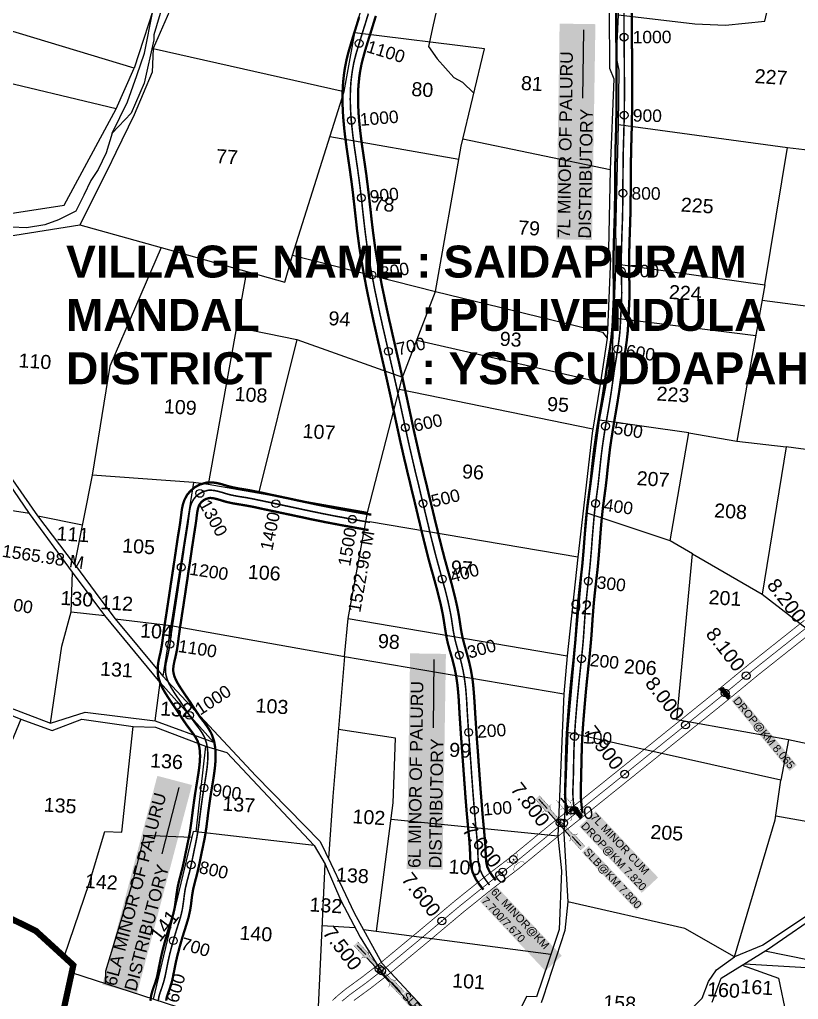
# Model space of a CAD drawing. Header units: inches. Extents: x 198958 to 218693, y 1596361 to 1611769.
# Drawn here: x 204642 to 205640, y 1604549 to 1605805 of the extents above; entities that cross this region are included whole.
import ezdxf
from ezdxf.enums import TextEntityAlignment as Align

# ---------------------------------------------------------------- set-up
doc = ezdxf.new("R2010")
doc.units = ezdxf.units.IN
doc.header["$LTSCALE"] = 15
doc.header["$MEASUREMENT"] = 0
doc.header["$PDMODE"] = 32
doc.header["$PDSIZE"] = 10
doc.linetypes.add('ACAD_ISO02W100', pattern=[15, 12, -3])
doc.linetypes.add('HIDDEN2', pattern=[0.1875, 0.125, -0.0625])
for name, color, linetype in [('CANAL1', 7, 'Continuous'), ('CHANAGE', 1, 'Continuous'), ('CSMark', 72, 'Continuous'), ('PAPER SIZE', 5, 'Continuous'), ('PLOTS', 7, 'Continuous'), ('PLOTS NO', 7, 'Continuous'), ('STREAMS', 4, 'Continuous'), ('STRUCTURE', 5, 'Continuous'), ('TEXT', 1, 'Continuous'), ('text2', 7, 'Continuous'), ('VILLAGE BOUNDAY', 5, 'Continuous')]:
    doc.layers.add(name, color=color, linetype=linetype)
doc.styles.get("Standard").update_dxf_attribs({"font": 'arial.ttf'})
doc.dimstyles.get("Standard").update_dxf_attribs({"dimtxt": 0.18, "dimasz": 0.18, "dimexe": 0.18, "dimexo": 0.0625, "dimgap": 0.09, "dimtad": 0, "dimtih": 1, "dimtoh": 1, "dimdec": 4, "dimzin": 0, "dimdsep": 46, "dimtxsty": 'Standard', "dimcen": 0.09, "dimadec": 0, "dimazin": 0, "dimtfac": 1, "dimtdec": 4, "dimtofl": 0, "dimtmove": 0, "dimatfit": 3, "dimfxl": 1, "dimtolj": 1, "dimtzin": 0, "dimarcsym": 0})

# ---------------------------------------------------------------- blocks, each defined once
blk = doc.blocks.new('DROP')
h = blk.add_hatch()
h.set_pattern_fill('ANSI31', color=1, scale=10, angle=45)
h.set_pattern_definition([(90, (-324.4107, -25.7687), (-1.25, 0), [])])
h.paths.add_polyline_path([(-9.9, -4.3), (-13.8, 4.1), (13.8, 4.1), (10.2, -4.3)])
at = {"layer": 'STRUCTURE', "color": 5, "const_width": 0.49}
blk.add_lwpolyline([(-9.9, -4.3), (-13.8, 4.1), (13.8, 4.1), (10.2, -4.3), (-9.9, -4.3)], dxfattribs=at)
at = {"layer": 'STRUCTURE', "color": 5}
blk.add_circle((0, 0), 1.33, dxfattribs=at)
blk = doc.blocks.new('FLUME')
at = {"layer": 'STRUCTURE'}
for points in [[(-12.6, 11, 0.628, 0.628, 0), (-8.6, 11.2, 0.628, 0.628, 0), (-4.4, 5.4, 0.628, 0.628, 0), (-4, -5.7, 0.628, 0.628, 0), (-7.7, -11.8, 0.628, 0.628, 0), (-11.7, -12, 0, 0, 0)], [(12.6, -11, 0.628, 0.628, 0), (8.6, -11.2, 0.628, 0.628, 0), (4.4, -5.4, 0.628, 0.628, 0), (4, 5.7, 0.628, 0.628, 0), (7.7, 11.8, 0.628, 0.628, 0), (11.7, 12, 0, 0, 0)]]:
    blk.add_lwpolyline(points, format="xyseb", dxfattribs=at)
at = {"layer": 'text2', "color": 2, "linetype": 'Continuous'}
blk.add_circle((0, 0), 1.15, dxfattribs=at)
blk = doc.blocks.new('SLB')
at = {"layer": 'STRUCTURE'}
h = blk.add_hatch(dxfattribs=at)
h.set_pattern_fill('DOTS', color=6, scale=20, angle=320.3722, style=0)
h.set_pattern_definition([(320.372247934, (-159.4327, -72.9564), (1.2786241598, 0.5641323054), [0, -1.25])])
h.paths.add_polyline_path([(769699.5, 1706871.1), (769699.5, 1706861.1), (769729.1, 1706861.1), (769732.1, 1706863.1), (769792.1, 1706863.1), (769795.1, 1706861.1), (769824.7, 1706861.1), (769824.7, 1706871.1), (769795.1, 1706871.1), (769792.1, 1706869.1), (769732.1, 1706869.1), (769729.1, 1706871.1)])
at = {"layer": 'STRUCTURE', "color": 6, "linetype": 'ACAD_ISO02W100', "ltscale": 0.5, "const_width": 0.5}
for points in [[(769699.5, 1706871.1), (769729.1, 1706871.1)], [(769795.1, 1706871.1), (769824.7, 1706871.1)], [(769699.5, 1706861.1), (769729.1, 1706861.1)], [(769795.1, 1706861.1), (769824.7, 1706861.1)]]:
    blk.add_lwpolyline(points, dxfattribs=at)
at = {"layer": 'STRUCTURE', "color": 6, "const_width": 0.628}
for points in [[(769726.1, 1706877.1), (769726.1, 1706873.1), (769732.1, 1706869.1), (769792.1, 1706869.1), (769798.1, 1706873.1), (769798.1, 1706877.1)], [(769726.1, 1706855.1), (769726.1, 1706859.1), (769732.1, 1706863.1), (769792.1, 1706863.1), (769798.1, 1706859.1), (769798.1, 1706855.1)]]:
    blk.add_lwpolyline(points, dxfattribs=at)
at = {"layer": 'STRUCTURE', "color": 6}
blk.add_lwpolyline([(769732.1, 1706863.1), (769792.1, 1706863.1)], dxfattribs=at)
blk.add_lwpolyline([(769732.1, 1706863.1), (769792.1, 1706863.1)], dxfattribs=at)
at = {"layer": 'STRUCTURE', "color": 0}
blk.add_circle((769762.1, 1706866.1), 1.24, dxfattribs=at)
for points in [[(769703.8, 1706866), (769726.7, 1706866)], [(769818.6, 1706865.8), (769795.7, 1706865.8)]]:
    blk.add_leader(points, dimstyle='Standard', override={"dimasz": 10, "dimgap": 0.09, "dimtad": 0}, dxfattribs=at)
blk = doc.blocks.new('OT')
at = {"layer": 'STRUCTURE', "color": 190}
for points, const_width in [([(769775.2, 1706601.8), (769775.2, 1706597.8), (769769.2, 1706593.8), (769761.8, 1706593.8), (769754.4, 1706593.8), (769748.4, 1706597.8), (769748.4, 1706601.8)], 0.5), ([(769751.4, 1706595.8), (769729.4, 1706595.8)], 0.5), ([(769748.4, 1706573), (769748.4, 1706577), (769754.4, 1706581), (769761.8, 1706581), (769761.8, 1706581), (769761.8, 1706581), (769769.2, 1706581), (769775.2, 1706577), (769775.2, 1706573)], 0.5), ([(769761.8, 1706593.8), (769761.8, 1706581)], 2.5), ([(769751.4, 1706579), (769729.4, 1706579)], 0.5)]:
    blk.add_lwpolyline(points, dxfattribs=dict(at, const_width=const_width))
at = {"layer": 'STRUCTURE', "color": 0}
blk.add_circle((769761.8, 1706587.4), 1.87, dxfattribs=at)
blk.add_leader([(769732.6, 1706587.4), (769753.8, 1706587.4)], dimstyle='Standard', override={"dimasz": 10, "dimgap": 0.09, "dimtad": 0}, dxfattribs=at)

msp = doc.modelspace()

# ---------------------------------------------------------------- linework, layer by layer
at = {"layer": 'CANAL1', "color": 200, "linetype": 'ByBlock', "ltscale": 40, "const_width": 3}
for points in [[(205236.6, 1604689.3), (205231.7, 1604695.7), (205226.9, 1604702.9), (205222.7, 1604711.9), (205220.7, 1604719.9), (205219.8, 1604728.5), (205219.4, 1604739.7), (205219.2, 1604743.9), (205218.7, 1604751.2), (205218, 1604758.6), (205217.5, 1604764.1), (205216.6, 1604773.6), (205215.9, 1604781.1), (205215.2, 1604788.6), (205214.6, 1604796.2), (205214, 1604803.7), (205213.4, 1604811.3), (205212.9, 1604818.8), (205212.3, 1604826.4), (205211.8, 1604833.9), (205211.2, 1604841.5), (205210.7, 1604849), (205210.1, 1604856.5), (205209.6, 1604864), (205209, 1604871.6), (205208.5, 1604879.1), (205207.9, 1604886.7), (205207.4, 1604894.2), (205206.9, 1604901.8), (205206.4, 1604909.3), (205206.1, 1604914), (205205.5, 1604924.4), (205205.1, 1604931.9), (205204.6, 1604938.8), (205203.9, 1604946.6), (205203.1, 1604953.8), (205201.8, 1604962.7), (205200.8, 1604968), (205199.3, 1604975.1), (205197.5, 1604982.2), (205196.5, 1604986), (205193.4, 1604996.5), (205191.4, 1605004), (205189.8, 1605010.6), (205188.2, 1605019.6), (205187, 1605027.2), (205185.7, 1605035.7), (205184.7, 1605041.8), (205183.2, 1605049), (205181.7, 1605056.2), (205179.9, 1605063.3), (205178.1, 1605070.5), (205176.2, 1605077.7), (205174.2, 1605085), (205172.2, 1605092.2), (205170.1, 1605099.5), (205167.9, 1605107.5), (205166.1, 1605114.2), (205164.2, 1605121.6), (205162.4, 1605128.9), (205160.5, 1605136.3), (205158.7, 1605143.7), (205156.9, 1605151), (205155.2, 1605158.4), (205153.4, 1605165.7), (205151.7, 1605173.1), (205149.9, 1605180.6), (205148.2, 1605187.7), (205146.4, 1605195), (205144.6, 1605202.4), (205142.9, 1605209.7), (205141.1, 1605217.1), (205139.3, 1605224.4), (205137.6, 1605231.8), (205135.8, 1605239.1), (205134.1, 1605246.5), (205132.5, 1605253.7), (205130.7, 1605261.3), (205129.1, 1605268.7), (205127.5, 1605276.1), (205125.9, 1605283.5), (205124.3, 1605290.9), (205122.7, 1605298.2), (205121.1, 1605305.6), (205119.5, 1605313), (205118, 1605320.3), (205116.5, 1605327), (205114.7, 1605335), (205113.1, 1605342.4), (205111.4, 1605349.7), (205109.8, 1605357.1), (205108.1, 1605364.4), (205106.4, 1605371.8), (205104.7, 1605379.1), (205103, 1605386.5), (205101.3, 1605393.8), (205099.9, 1605400.1), (205098, 1605408.6), (205096.3, 1605416), (205094.7, 1605423.4), (205093.1, 1605430.8), (205091.5, 1605438.2), (205089.9, 1605445.6), (205088.3, 1605453.1), (205086.8, 1605460.5), (205085.4, 1605468), (205083.9, 1605475.4), (205082.6, 1605482.9), (205081.3, 1605490.4), (205080, 1605498), (205078.8, 1605505.5), (205077.6, 1605513.1), (205076.2, 1605523.7), (205075.6, 1605528.2), (205074.6, 1605535.7), (205073.8, 1605543.3), (205073.2, 1605548.7), (205072.1, 1605558.3), (205071.3, 1605565.8), (205070.4, 1605573.3), (205069.6, 1605580.7), (205068.7, 1605588.2), (205067.4, 1605598.2), (205066.7, 1605603), (205065.7, 1605610.5), (205064.6, 1605618), (205063.5, 1605625.5), (205062.4, 1605633), (205061.3, 1605640.6), (205060.3, 1605648.2), (205059.3, 1605655.8), (205058.4, 1605663.5), (205057.7, 1605671.1), (205057, 1605678.8), (205056.5, 1605686.6), (205056.2, 1605694.3), (205056, 1605702.1), (205056.1, 1605709.9), (205056.4, 1605717.7), (205056.9, 1605724.9), (205057.8, 1605733.4), (205058.9, 1605741.3), (205060.7, 1605750.7), (205062.1, 1605756.9), (205064.1, 1605764.4), (205066.3, 1605771.8), (205067.4, 1605775.6), (205070.7, 1605786.4), (205073, 1605793.6), (205075.2, 1605800.8), (205077.4, 1605808)], [(205252.5, 1604701.4), (205248, 1604707.3), (205244.4, 1604712.7), (205241.6, 1604718.6), (205240.5, 1604723.4), (205239.8, 1604729.9), (205239.4, 1604740.5), (205239.2, 1604745.1), (205238.6, 1604752.9), (205237.9, 1604760.5), (205237.4, 1604766), (205236.5, 1604775.4), (205235.8, 1604782.8), (205235.2, 1604790.3), (205234.6, 1604797.8), (205234, 1604805.3), (205233.4, 1604812.8), (205232.8, 1604820.3), (205232.3, 1604827.8), (205231.7, 1604835.4), (205231.2, 1604842.9), (205230.6, 1604850.4), (205230.1, 1604858), (205229.6, 1604865.4), (205229, 1604873.1), (205228.4, 1604880.6), (205227.9, 1604888.1), (205227.4, 1604895.6), (205226.9, 1604903.1), (205226.4, 1604910.6), (205226.1, 1604915.2), (205225.5, 1604925.6), (205225, 1604933.2), (205224.5, 1604940.3), (205223.8, 1604948.6), (205223, 1604956.4), (205221.5, 1604966), (205220.4, 1604972), (205218.7, 1604979.7), (205216.8, 1604987.2), (205215.7, 1604991.3), (205212.7, 1605001.9), (205210.8, 1605009), (205209.4, 1605014.8), (205207.9, 1605022.9), (205206.8, 1605030.2), (205205.5, 1605038.9), (205204.3, 1605045.5), (205202.8, 1605053.1), (205201.1, 1605060.6), (205199.3, 1605068.1), (205197.4, 1605075.6), (205195.5, 1605083), (205193.5, 1605090.3), (205191.4, 1605097.6), (205189.4, 1605104.9), (205187.2, 1605112.8), (205185.5, 1605119.3), (205183.6, 1605126.6), (205181.8, 1605133.8), (205179.9, 1605141.1), (205178.2, 1605148.4), (205176.4, 1605155.7), (205174.6, 1605163), (205172.9, 1605170.4), (205171.1, 1605177.7), (205169.3, 1605185.3), (205167.6, 1605192.4), (205165.8, 1605199.7), (205164.1, 1605207.1), (205162.3, 1605214.4), (205160.5, 1605221.7), (205158.8, 1605229.1), (205157, 1605236.4), (205155.3, 1605243.7), (205153.6, 1605251), (205152, 1605258.1), (205150.3, 1605265.7), (205148.6, 1605273), (205147, 1605280.3), (205145.4, 1605287.7), (205143.9, 1605295.1), (205142.3, 1605302.4), (205140.7, 1605309.8), (205139.1, 1605317.2), (205137.5, 1605324.6), (205136, 1605331.3), (205134.2, 1605339.4), (205132.6, 1605346.8), (205130.9, 1605354.1), (205129.3, 1605361.5), (205127.6, 1605368.9), (205125.9, 1605376.2), (205124.2, 1605383.6), (205122.5, 1605390.9), (205120.8, 1605398.3), (205119.4, 1605404.5), (205117.5, 1605413), (205115.8, 1605420.3), (205114.2, 1605427.7), (205112.6, 1605435), (205111, 1605442.4), (205109.5, 1605449.7), (205107.9, 1605457.1), (205106.4, 1605464.4), (205105, 1605471.8), (205103.6, 1605479.1), (205102.3, 1605486.5), (205101, 1605493.8), (205099.7, 1605501.2), (205098.5, 1605508.6), (205097.4, 1605515.9), (205096, 1605526.3), (205095.4, 1605530.7), (205094.5, 1605538.1), (205093.6, 1605545.6), (205093, 1605550.9), (205092, 1605560.5), (205091.1, 1605568), (205090.3, 1605575.5), (205089.4, 1605583.1), (205088.5, 1605590.6), (205087.2, 1605600.8), (205086.6, 1605605.8), (205085.5, 1605613.3), (205084.4, 1605620.9), (205083.3, 1605628.4), (205082.2, 1605635.9), (205081.1, 1605643.3), (205080.1, 1605650.8), (205079.2, 1605658.2), (205078.3, 1605665.6), (205077.6, 1605673), (205076.9, 1605680.3), (205076.5, 1605687.7), (205076.1, 1605694.9), (205076, 1605702.2), (205076.1, 1605709.4), (205076.3, 1605716.7), (205076.8, 1605723.2), (205077.6, 1605731), (205078.6, 1605738), (205080.2, 1605746.5), (205081.5, 1605752), (205083.4, 1605759.1), (205085.4, 1605766.2), (205086.5, 1605769.8), (205089.8, 1605780.5), (205092.1, 1605787.7), (205094.3, 1605794.9), (205096.5, 1605802.1), (205098.8, 1605809.4)], [(205343.9, 1604784.5), (205342.5, 1604795.2), (205341.4, 1604807.8), (205341.3, 1604817.5), (205341.7, 1604828.3), (205341.9, 1604833.6), (205342.2, 1604849.1), (205342.4, 1604858.5), (205342.7, 1604870.4), (205343.3, 1604883.8), (205343.7, 1604891.8), (205344.5, 1604902.4), (205345, 1604909), (205346.1, 1604923.5), (205347, 1604934.1), (205348, 1604944.6), (205349.4, 1604959), (205350.1, 1604965.7), (205351.3, 1604976.2), (205352.4, 1604986.7), (205353.4, 1604997.1), (205354.5, 1605008.6), (205355.2, 1605017.9), (205355.9, 1605028.4), (205356.7, 1605038.9), (205357.5, 1605049.5), (205358.2, 1605058.5), (205359.4, 1605070.8), (205360.6, 1605081.3), (205361.8, 1605091.8), (205363, 1605102.2), (205363.6, 1605108.2), (205364.9, 1605123), (205365.7, 1605133.5), (205366.5, 1605144), (205367.3, 1605154.6), (205368.2, 1605165.2), (205369.3, 1605175.8), (205370.2, 1605183.2), (205372, 1605197), (205373.5, 1605207.9), (205374.6, 1605217.7), (205376.1, 1605232.6), (205376.8, 1605238.7), (205378, 1605249.3), (205379.1, 1605257.7), (205380.9, 1605270.4), (205382.8, 1605282.7), (205384.3, 1605291.5), (205386.1, 1605301.9), (205387.1, 1605307.4), (205389.6, 1605322.5), (205391, 1605331.9), (205392.6, 1605343.2), (205394.5, 1605356.7), (205395.7, 1605364.3), (205397.4, 1605374.7), (205399.1, 1605385), (205400.5, 1605395.2), (205401.6, 1605405.5), (205402.3, 1605415.5), (205402.9, 1605430.1), (205403.2, 1605436.5), (205403.7, 1605447), (205403.9, 1605454.7), (205403.7, 1605467.5), (205403.4, 1605479.4), (205403.3, 1605488.8), (205403.3, 1605499.5), (205403.6, 1605510.1), (205403.9, 1605520.7), (205404.2, 1605531.3), (205404.6, 1605541.8), (205405, 1605554.8), (205405.1, 1605562.8), (205405.3, 1605573.3), (205405.4, 1605583.8), (205405.4, 1605594.3), (205405.5, 1605604.8), (205405.6, 1605615.4), (205405.8, 1605629.7), (205405.9, 1605636.7), (205406.2, 1605647.2), (205406.5, 1605657.8), (205406.8, 1605668.3), (205407, 1605679.7), (205407.2, 1605689.3), (205407.3, 1605699.8), (205407.4, 1605710.2), (205407.4, 1605720.7), (205407.3, 1605731.3), (205407.2, 1605741.8), (205407.2, 1605752.3), (205407.1, 1605762.9), (205407, 1605773.4), (205406.9, 1605784), (205406.8, 1605794.5), (205406.8, 1605805.1), (205406.8, 1605815.7)], [(205363.8, 1604787.2), (205362.4, 1604797.4), (205361.4, 1604808.8), (205361.3, 1604817.2), (205361.7, 1604827.5), (205361.9, 1604833), (205362.2, 1604848.8), (205362.4, 1604858.1), (205362.7, 1604869.7), (205363.2, 1604882.8), (205363.7, 1604890.5), (205364.4, 1604900.9), (205364.9, 1604907.4), (205366.1, 1604921.9), (205367, 1604932.3), (205367.9, 1604942.8), (205369.3, 1604957), (205370, 1604963.6), (205371.1, 1604974.1), (205372.3, 1604984.6), (205373.3, 1604995.2), (205374.4, 1605006.9), (205375.2, 1605016.4), (205375.9, 1605027), (205376.6, 1605037.5), (205377.4, 1605047.9), (205378.1, 1605056.7), (205379.3, 1605068.7), (205380.5, 1605079.1), (205381.7, 1605089.6), (205382.9, 1605100.1), (205383.5, 1605106.3), (205384.8, 1605121.4), (205385.6, 1605131.9), (205386.4, 1605142.5), (205387.2, 1605152.9), (205388.1, 1605163.3), (205389.2, 1605173.7), (205390, 1605180.7), (205391.8, 1605194.3), (205393.3, 1605205.5), (205394.5, 1605215.5), (205396, 1605230.5), (205396.7, 1605236.5), (205397.9, 1605246.8), (205398.9, 1605255.1), (205400.7, 1605267.5), (205402.6, 1605279.5), (205404, 1605288.1), (205405.8, 1605298.4), (205406.8, 1605304.1), (205409.3, 1605319.4), (205410.8, 1605329), (205412.4, 1605340.4), (205414.3, 1605353.7), (205415.4, 1605361.1), (205417.2, 1605371.5), (205418.8, 1605382.1), (205420.3, 1605392.8), (205421.5, 1605403.8), (205422.2, 1605414.4), (205422.9, 1605429.2), (205423.2, 1605435.6), (205423.7, 1605446.3), (205423.9, 1605454.6), (205423.7, 1605467.9), (205423.4, 1605479.8), (205423.3, 1605488.8), (205423.3, 1605499.2), (205423.6, 1605509.6), (205423.9, 1605520.1), (205424.2, 1605530.6), (205424.6, 1605541.2), (205425, 1605554.3), (205425.1, 1605562.4), (205425.3, 1605573), (205425.4, 1605583.6), (205425.4, 1605594.2), (205425.5, 1605604.7), (205425.6, 1605615.2), (205425.8, 1605629.4), (205425.9, 1605636.2), (205426.2, 1605646.7), (205426.5, 1605657.2), (205426.8, 1605667.8), (205427, 1605679.3), (205427.2, 1605689), (205427.3, 1605699.6), (205427.4, 1605710.2), (205427.4, 1605720.8), (205427.3, 1605731.4), (205427.2, 1605741.9), (205427.2, 1605752.5), (205427.1, 1605763), (205427, 1605773.6), (205426.9, 1605784.1), (205426.8, 1605794.6), (205426.8, 1605805.2), (205426.8, 1605815.7)], [(204809.9, 1604546.9), (204810.9, 1604554.1), (204812.7, 1604560.4), (204814.7, 1604566.2), (204816.1, 1604570), (204817.9, 1604576), (204819, 1604580.6), (204819.9, 1604585.2), (204820.8, 1604589.9), (204821.5, 1604593.3), (204822.8, 1604599.8), (204823.9, 1604604.8), (204825.1, 1604609.8), (204826.4, 1604614.9), (204827.7, 1604620), (204829.1, 1604625), (204830.6, 1604630.1), (204832, 1604635.1), (204833.6, 1604640.1), (204834.4, 1604642.7), (204836.7, 1604649.8), (204838.1, 1604654.5), (204839.4, 1604659.1), (204840.9, 1604665.7), (204841.3, 1604668.1), (204842, 1604672.8), (204842.6, 1604677.8), (204843.3, 1604683), (204844.4, 1604690.1), (204845, 1604693.7), (204846.2, 1604698.9), (204847.5, 1604704), (204848.8, 1604709), (204850.4, 1604715.1), (204851.3, 1604718.5), (204852.3, 1604723.4), (204853.4, 1604728.2), (204854.4, 1604733.2), (204855.6, 1604739.2), (204856.5, 1604743.2), (204857.5, 1604748.2), (204858.5, 1604753.1), (204859.5, 1604757.9), (204860.5, 1604763.3), (204861.1, 1604767.6), (204861.8, 1604772.4), (204862.5, 1604777.4), (204863.1, 1604782.4), (204863.8, 1604787.6), (204864.4, 1604792.5), (204865.1, 1604797.6), (204865.8, 1604802.7), (204866.5, 1604807.8), (204867.2, 1604812.7), (204868.1, 1604818), (204868.9, 1604823), (204869.7, 1604828), (204870.5, 1604833), (204871.2, 1604837.3), (204872, 1604842.8), (204872.6, 1604847.6), (204873.1, 1604852.3), (204873.4, 1604857), (204873.5, 1604860.7), (204873.3, 1604866.2), (204872.8, 1604870.6), (204872.1, 1604874.5), (204870.2, 1604880.3), (204869.4, 1604881.8), (204867.3, 1604885.5), (204864.8, 1604889.2), (204861.8, 1604893.1), (204857.5, 1604898.8), (204855.5, 1604901.6), (204852.5, 1604906), (204849.6, 1604910.4), (204846.9, 1604914.6), (204843.3, 1604920), (204841.4, 1604922.8), (204838.5, 1604927), (204835.6, 1604931.2), (204832.7, 1604935.6), (204829.2, 1604941.1), (204826.9, 1604945), (204824.2, 1604950.3), (204821.9, 1604955.9), (204820.1, 1604961.9), (204819.2, 1604967.5), (204819.2, 1604974.6), (204820, 1604980.6), (204821.1, 1604986.2), (204822.3, 1604991.3), (204823.1, 1604995), (204824.2, 1605000.9), (204825, 1605005.6), (204825.6, 1605010.5), (204826.3, 1605015.5), (204826.7, 1605019.1), (204827.7, 1605025.7), (204828.4, 1605030.8), (204829.2, 1605035.8), (204830, 1605040.9), (204830.5, 1605044), (204831.5, 1605050.9), (204832.3, 1605055.9), (204833, 1605060.9), (204833.8, 1605065.9), (204834.2, 1605068.7), (204835.3, 1605076), (204836, 1605081), (204836.8, 1605086), (204837.9, 1605093.4), (204838.3, 1605096.1), (204839.1, 1605101.1), (204839.8, 1605106.1), (204840.6, 1605111.1), (204841.6, 1605118.1), (204842.1, 1605121.2), (204842.8, 1605126.2), (204843.6, 1605131.3), (204844.3, 1605136.3), (204845.3, 1605142.9), (204845.9, 1605146.4), (204846.7, 1605151.3), (204847.5, 1605156.3), (204848.2, 1605161.2), (204849, 1605167.3), (204849.5, 1605171.3), (204850.2, 1605176.9), (204851.4, 1605182.8), (204853.5, 1605189), (204856.8, 1605195.3), (204861.3, 1605200.6), (204866.8, 1605205.2), (204873.2, 1605208.7), (204882, 1605211.2), (204887.1, 1605211.5), (204893.5, 1605210.9), (204899.5, 1605209.6), (204904.8, 1605208), (204910.9, 1605206.2), (204914.2, 1605205.4), (204918.8, 1605204.4), (204923.6, 1605203.5), (204928.5, 1605202.7), (204934.5, 1605201.7), (204938.7, 1605201), (204943.8, 1605200), (204948.9, 1605198.9), (204953.9, 1605197.9), (204959.4, 1605196.7), (204963.8, 1605195.7), (204968.8, 1605194.7), (204973.8, 1605193.6), (204978.7, 1605192.6), (204983.8, 1605191.5), (204988.7, 1605190.5), (204993.7, 1605189.4), (204998.6, 1605188.3), (205003.6, 1605187.3), (205008.5, 1605186.2), (205013.5, 1605185.2), (205018.5, 1605184.1), (205023.4, 1605183.1), (205028.3, 1605182.1), (205032.6, 1605181.2), (205038.2, 1605180.1), (205043.2, 1605179.1), (205048.1, 1605178.1), (205053.1, 1605177.2), (205058.1, 1605176.3), (205063.1, 1605175.4), (205068, 1605174.5), (205073, 1605173.6), (205078, 1605172.7), (205083, 1605171.8), (205088, 1605170.9), (205093, 1605170)], [(204830.2, 1604547.1), (204830.2, 1604547.5), (204830.5, 1604550), (204831.7, 1604554.3), (204833.6, 1604559.5), (204835.1, 1604563.9), (204837.2, 1604570.8), (204838.5, 1604576.2), (204839.5, 1604581.3), (204840.5, 1604586.2), (204841.1, 1604589.4), (204842.3, 1604595.6), (204843.4, 1604600.3), (204844.5, 1604605.1), (204845.8, 1604609.9), (204847, 1604614.7), (204848.4, 1604619.6), (204849.8, 1604624.4), (204851.2, 1604629.3), (204852.7, 1604634.1), (204853.5, 1604636.6), (204855.8, 1604643.9), (204857.3, 1604648.9), (204858.8, 1604654.1), (204860.5, 1604661.7), (204861.1, 1604664.9), (204861.9, 1604670.2), (204862.5, 1604675.3), (204863.1, 1604680.3), (204864.1, 1604686.7), (204864.6, 1604689.6), (204865.7, 1604694.2), (204866.9, 1604699), (204868.2, 1604703.9), (204869.9, 1604710.3), (204870.7, 1604714), (204871.9, 1604719.1), (204873, 1604724.2), (204874, 1604729.2), (204875.2, 1604735.1), (204876, 1604739.1), (204877.1, 1604744), (204878.1, 1604749.1), (204879.2, 1604754.2), (204880.2, 1604760), (204880.9, 1604764.6), (204881.7, 1604769.7), (204882.3, 1604774.9), (204883, 1604779.9), (204883.6, 1604785.2), (204884.2, 1604790), (204884.9, 1604794.9), (204885.6, 1604799.9), (204886.3, 1604804.9), (204887, 1604809.6), (204887.8, 1604814.8), (204888.6, 1604819.8), (204889.5, 1604824.8), (204890.3, 1604829.9), (204891, 1604834.3), (204891.8, 1604840.1), (204892.5, 1604845.4), (204893, 1604850.7), (204893.4, 1604856.2), (204893.5, 1604860.8), (204893.3, 1604867.6), (204892.6, 1604873.5), (204891.5, 1604879.6), (204888.8, 1604887.7), (204887.2, 1604891.1), (204884.2, 1604896.2), (204881, 1604900.9), (204877.8, 1604905.2), (204873.6, 1604910.7), (204871.9, 1604913.1), (204869.1, 1604917.2), (204866.4, 1604921.3), (204863.6, 1604925.6), (204860, 1604931.1), (204857.9, 1604934.1), (204855, 1604938.3), (204852.2, 1604942.4), (204849.5, 1604946.5), (204846.3, 1604951.5), (204844.5, 1604954.6), (204842.4, 1604958.7), (204840.7, 1604962.6), (204839.7, 1604966.3), (204839.2, 1604969.1), (204839.2, 1604973.4), (204839.7, 1604977.4), (204840.6, 1604981.9), (204841.8, 1604986.9), (204842.7, 1604991), (204844, 1604997.5), (204844.8, 1605002.8), (204845.5, 1605007.9), (204846.1, 1605012.9), (204846.6, 1605016.4), (204847.5, 1605022.8), (204848.2, 1605027.8), (204849, 1605032.8), (204849.8, 1605037.8), (204850.2, 1605040.9), (204851.3, 1605047.9), (204852.1, 1605052.9), (204852.8, 1605058), (204853.6, 1605063), (204854, 1605065.7), (204855.1, 1605073), (204855.8, 1605078), (204856.6, 1605083.1), (204857.7, 1605090.4), (204858.1, 1605093.1), (204858.8, 1605098.1), (204859.6, 1605103.1), (204860.4, 1605108.2), (204861.4, 1605115.2), (204861.9, 1605118.3), (204862.6, 1605123.3), (204863.3, 1605128.3), (204864.1, 1605133.3), (204865.1, 1605139.8), (204865.6, 1605143.2), (204866.4, 1605148.2), (204867.2, 1605153.3), (204868, 1605158.4), (204868.9, 1605164.8), (204869.3, 1605168.8), (204870, 1605173.6), (204870.8, 1605177.7), (204871.9, 1605181.1), (204873.5, 1605184.1), (204875.4, 1605186.3), (204878, 1605188.5), (204880.9, 1605190.1), (204885.4, 1605191.4), (204886.9, 1605191.5), (204890.5, 1605191.1), (204894.5, 1605190.2), (204899.1, 1605188.9), (204905.5, 1605186.9), (204909.6, 1605185.9), (204915, 1605184.7), (204920.2, 1605183.8), (204925.3, 1605183), (204931.1, 1605182), (204935, 1605181.3), (204939.9, 1605180.4), (204944.8, 1605179.4), (204949.7, 1605178.3), (204955.2, 1605177.1), (204959.7, 1605176.2), (204964.6, 1605175.1), (204969.6, 1605174.1), (204974.6, 1605173), (204979.7, 1605171.9), (204984.5, 1605170.9), (204989.5, 1605169.9), (204994.4, 1605168.8), (204999.4, 1605167.7), (205004.4, 1605166.7), (205009.3, 1605165.6), (205014.3, 1605164.5), (205019.3, 1605163.5), (205024.3, 1605162.5), (205028.7, 1605161.6), (205034.4, 1605160.4), (205039.4, 1605159.5), (205044.4, 1605158.5), (205049.4, 1605157.6), (205054.4, 1605156.6), (205059.5, 1605155.7), (205064.5, 1605154.8), (205069.5, 1605153.9), (205074.5, 1605153), (205079.5, 1605152.1), (205084.5, 1605151.2), (205089.5, 1605150.3)]]:
    msp.add_lwpolyline(points, dxfattribs=at)
at = {"layer": 'CANAL1', "color": 1, "linetype": 'HIDDEN2', "ltscale": 40, "const_width": 2}
for points in [[(205244.5, 1604695.3), (205239.8, 1604701.5), (205235.6, 1604707.8), (205232.2, 1604715.3), (205230.6, 1604721.7), (205229.8, 1604729.2), (205229.4, 1604740.1), (205229.2, 1604744.5), (205228.6, 1604752), (205228, 1604759.5), (205227.4, 1604765), (205226.5, 1604774.5), (205225.9, 1604782), (205225.2, 1604789.5), (205224.6, 1604797), (205224, 1604804.5), (205223.4, 1604812), (205222.8, 1604819.6), (205222.3, 1604827.1), (205221.7, 1604834.6), (205221.2, 1604842.2), (205220.7, 1604849.7), (205220.1, 1604857.3), (205219.6, 1604864.7), (205219, 1604872.3), (205218.5, 1604879.9), (205217.9, 1604887.4), (205217.4, 1604894.9), (205216.9, 1604902.4), (205216.4, 1604910), (205216.1, 1604914.6), (205215.5, 1604925), (205215.1, 1604932.6), (205214.6, 1604939.5), (205213.9, 1604947.6), (205213, 1604955.1), (205211.7, 1604964.3), (205210.6, 1604970), (205209, 1604977.4), (205207.2, 1604984.7), (205206.1, 1604988.6), (205203.1, 1604999.2), (205201.1, 1605006.5), (205199.6, 1605012.7), (205198, 1605021.3), (205196.9, 1605028.7), (205195.6, 1605037.3), (205194.5, 1605043.6), (205193, 1605051), (205191.4, 1605058.4), (205189.6, 1605065.7), (205187.8, 1605073), (205185.8, 1605080.3), (205183.8, 1605087.6), (205181.8, 1605094.9), (205179.8, 1605102.2), (205177.6, 1605110.1), (205175.8, 1605116.8), (205173.9, 1605124.1), (205172.1, 1605131.4), (205170.2, 1605138.7), (205168.4, 1605146), (205166.7, 1605153.4), (205164.9, 1605160.7), (205163.2, 1605168), (205161.4, 1605175.4), (205159.6, 1605183), (205157.9, 1605190.1), (205156.1, 1605197.4), (205154.4, 1605204.7), (205152.6, 1605212.1), (205150.8, 1605219.4), (205149, 1605226.7), (205147.3, 1605234.1), (205145.6, 1605241.4), (205143.9, 1605248.8), (205142.2, 1605255.9), (205140.5, 1605263.5), (205138.9, 1605270.8), (205137.3, 1605278.2), (205135.7, 1605285.6), (205134.1, 1605293), (205132.5, 1605300.3), (205130.9, 1605307.7), (205129.3, 1605315.1), (205127.7, 1605322.5), (205126.3, 1605329.2), (205124.5, 1605337.2), (205122.8, 1605344.6), (205121.2, 1605351.9), (205119.5, 1605359.3), (205117.8, 1605366.6), (205116.1, 1605374), (205114.5, 1605381.4), (205112.8, 1605388.7), (205111.1, 1605396.1), (205109.7, 1605402.3), (205107.7, 1605410.8), (205106.1, 1605418.2), (205104.4, 1605425.5), (205102.8, 1605432.9), (205101.2, 1605440.3), (205099.7, 1605447.7), (205098.1, 1605455.1), (205096.6, 1605462.5), (205095.2, 1605469.9), (205093.8, 1605477.3), (205092.4, 1605484.7), (205091.1, 1605492.1), (205089.9, 1605499.6), (205088.7, 1605507), (205087.5, 1605514.5), (205086.1, 1605525), (205085.5, 1605529.4), (205084.6, 1605536.9), (205083.7, 1605544.4), (205083.1, 1605549.8), (205082, 1605559.4), (205081.2, 1605566.9), (205080.4, 1605574.4), (205079.5, 1605581.9), (205078.6, 1605589.4), (205077.3, 1605599.5), (205076.6, 1605604.4), (205075.6, 1605611.9), (205074.5, 1605619.4), (205073.4, 1605626.9), (205072.3, 1605634.4), (205071.2, 1605642), (205070.2, 1605649.5), (205069.2, 1605657), (205068.4, 1605664.5), (205067.6, 1605672.1), (205067, 1605679.6), (205066.5, 1605687.1), (205066.2, 1605694.6), (205066, 1605702.2), (205066.1, 1605709.7), (205066.4, 1605717.2), (205066.8, 1605724), (205067.7, 1605732.2), (205068.8, 1605739.7), (205070.4, 1605748.6), (205071.8, 1605754.5), (205073.7, 1605761.8), (205075.9, 1605769), (205077, 1605772.7), (205080.3, 1605783.5), (205082.5, 1605790.7), (205084.8, 1605797.9), (205087, 1605805.1), (205089.2, 1605812.3)], [(205353.8, 1604785.8), (205352.4, 1604796.3), (205351.4, 1604808.3), (205351.3, 1604817.3), (205351.7, 1604827.9), (205351.9, 1604833.3), (205352.2, 1604849), (205352.4, 1604858.3), (205352.7, 1604870.1), (205353.3, 1604883.3), (205353.7, 1604891.1), (205354.4, 1604901.7), (205354.9, 1604908.2), (205356.1, 1604922.7), (205357, 1604933.2), (205358, 1604943.7), (205359.4, 1604958), (205360.1, 1604964.7), (205361.2, 1604975.2), (205362.3, 1604985.7), (205363.4, 1604996.2), (205364.5, 1605007.7), (205365.2, 1605017.2), (205365.9, 1605027.7), (205366.6, 1605038.2), (205367.4, 1605048.7), (205368.2, 1605057.6), (205369.4, 1605069.7), (205370.6, 1605080.2), (205371.8, 1605090.7), (205372.9, 1605101.2), (205373.5, 1605107.3), (205374.8, 1605122.2), (205375.6, 1605132.7), (205376.4, 1605143.2), (205377.3, 1605153.7), (205378.2, 1605164.3), (205379.2, 1605174.7), (205380.1, 1605181.9), (205381.9, 1605195.7), (205383.4, 1605206.7), (205384.5, 1605216.6), (205386.1, 1605231.6), (205386.7, 1605237.6), (205387.9, 1605248), (205389, 1605256.4), (205390.8, 1605268.9), (205392.7, 1605281.1), (205394.2, 1605289.8), (205396, 1605300.2), (205397, 1605305.8), (205399.5, 1605321), (205400.9, 1605330.4), (205402.5, 1605341.8), (205404.4, 1605355.2), (205405.6, 1605362.7), (205407.3, 1605373.1), (205408.9, 1605383.6), (205410.4, 1605394), (205411.6, 1605404.7), (205412.2, 1605415), (205412.9, 1605429.6), (205413.2, 1605436.1), (205413.7, 1605446.6), (205413.9, 1605454.6), (205413.7, 1605467.7), (205413.4, 1605479.6), (205413.3, 1605488.8), (205413.3, 1605499.3), (205413.6, 1605509.9), (205413.9, 1605520.4), (205414.2, 1605531), (205414.6, 1605541.5), (205415, 1605554.6), (205415.1, 1605562.6), (205415.3, 1605573.1), (205415.4, 1605583.7), (205415.4, 1605594.2), (205415.5, 1605604.8), (205415.6, 1605615.3), (205415.8, 1605629.5), (205415.9, 1605636.4), (205416.2, 1605647), (205416.5, 1605657.5), (205416.8, 1605668.1), (205417, 1605679.5), (205417.2, 1605689.1), (205417.3, 1605699.7), (205417.4, 1605710.2), (205417.4, 1605720.8), (205417.3, 1605731.3), (205417.2, 1605741.9), (205417.2, 1605752.4), (205417.1, 1605762.9), (205417, 1605773.5), (205416.9, 1605784), (205416.8, 1605794.6), (205416.8, 1605805.1), (205416.8, 1605815.7)]]:
    msp.add_lwpolyline(points, dxfattribs=at)
at = {"layer": 'CANAL1', "color": 1, "linetype": 'HIDDEN2', "ltscale": 25, "const_width": 2}
msp.add_lwpolyline([(204820, 1604547.2), (204820.7, 1604552.1), (204822.2, 1604557.3), (204824.2, 1604562.8), (204825.6, 1604567), (204827.5, 1604573.4), (204828.7, 1604578.4), (204829.7, 1604583.2), (204830.6, 1604588), (204831.3, 1604591.3), (204832.6, 1604597.7), (204833.7, 1604602.6), (204834.8, 1604607.5), (204836.1, 1604612.4), (204837.4, 1604617.4), (204838.7, 1604622.3), (204840.2, 1604627.2), (204841.6, 1604632.2), (204843.1, 1604637.1), (204843.9, 1604639.7), (204846.2, 1604646.9), (204847.7, 1604651.7), (204849.1, 1604656.6), (204850.7, 1604663.7), (204851.2, 1604666.5), (204851.9, 1604671.5), (204852.6, 1604676.6), (204853.2, 1604681.6), (204854.2, 1604688.4), (204854.8, 1604691.6), (204856, 1604696.6), (204857.2, 1604701.5), (204858.5, 1604706.4), (204860.2, 1604712.7), (204861, 1604716.3), (204862.1, 1604721.2), (204863.2, 1604726.2), (204864.2, 1604731.2), (204865.4, 1604737.1), (204866.2, 1604741.1), (204867.3, 1604746.1), (204868.3, 1604751.1), (204869.3, 1604756.1), (204870.3, 1604761.6), (204871, 1604766.1), (204871.8, 1604771.1), (204872.4, 1604776.1), (204873, 1604781.2), (204873.7, 1604786.4), (204874.3, 1604791.3), (204875, 1604796.3), (204875.7, 1604801.3), (204876.4, 1604806.3), (204877.1, 1604811.2), (204878, 1604816.4), (204878.8, 1604821.4), (204879.6, 1604826.4), (204880.4, 1604831.4), (204881.1, 1604835.8), (204881.9, 1604841.5), (204882.6, 1604846.5), (204883.1, 1604851.5), (204883.4, 1604856.6), (204883.5, 1604860.7), (204883.3, 1604866.9), (204882.7, 1604872), (204881.8, 1604877.1), (204879.5, 1604884), (204878.3, 1604886.5), (204875.8, 1604890.9), (204872.9, 1604895.1), (204869.8, 1604899.2), (204865.6, 1604904.8), (204863.7, 1604907.4), (204860.8, 1604911.6), (204858, 1604915.8), (204855.2, 1604920.1), (204851.6, 1604925.5), (204849.6, 1604928.5), (204846.8, 1604932.6), (204843.9, 1604936.8), (204841.1, 1604941), (204837.7, 1604946.3), (204835.7, 1604949.8), (204833.3, 1604954.5), (204831.3, 1604959.2), (204829.9, 1604964.1), (204829.2, 1604968.3), (204829.2, 1604974), (204829.8, 1604979), (204830.9, 1604984), (204832, 1604989.1), (204832.9, 1604993), (204834.1, 1604999.2), (204834.9, 1605004.2), (204835.5, 1605009.2), (204836.2, 1605014.2), (204836.6, 1605017.7), (204837.6, 1605024.3), (204838.3, 1605029.3), (204839.1, 1605034.3), (204839.9, 1605039.3), (204840.4, 1605042.5), (204841.4, 1605049.4), (204842.2, 1605054.4), (204842.9, 1605059.4), (204843.7, 1605064.5), (204844.1, 1605067.2), (204845.2, 1605074.5), (204845.9, 1605079.5), (204846.7, 1605084.5), (204847.8, 1605091.9), (204848.2, 1605094.6), (204849, 1605099.6), (204849.7, 1605104.6), (204850.5, 1605109.7), (204851.5, 1605116.6), (204852, 1605119.7), (204852.7, 1605124.7), (204853.4, 1605129.8), (204854.2, 1605134.8), (204855.2, 1605141.3), (204855.8, 1605144.8), (204856.6, 1605149.8), (204857.4, 1605154.8), (204858.1, 1605159.8), (204858.9, 1605166.1), (204859.4, 1605170.1), (204860.1, 1605175.2), (204861.1, 1605180.3), (204862.7, 1605185.1), (204865.2, 1605189.7), (204868.3, 1605193.5), (204872.4, 1605196.8), (204877.1, 1605199.4), (204883.7, 1605201.3), (204887, 1605201.5), (204892, 1605201), (204897, 1605199.9), (204902, 1605198.5), (204908.2, 1605196.6), (204911.9, 1605195.6), (204916.9, 1605194.5), (204921.9, 1605193.6), (204926.9, 1605192.8), (204932.8, 1605191.9), (204936.9, 1605191.1), (204941.8, 1605190.2), (204946.8, 1605189.1), (204951.8, 1605188.1), (204957.3, 1605186.9), (204961.8, 1605186), (204966.7, 1605184.9), (204971.7, 1605183.9), (204976.7, 1605182.8), (204981.8, 1605181.7), (204986.6, 1605180.7), (204991.6, 1605179.6), (204996.5, 1605178.6), (205001.5, 1605177.5), (205006.5, 1605176.4), (205011.4, 1605175.4), (205016.4, 1605174.3), (205021.4, 1605173.3), (205026.3, 1605172.3), (205030.7, 1605171.4), (205036.3, 1605170.3), (205041.3, 1605169.3), (205046.3, 1605168.3), (205051.3, 1605167.4), (205056.3, 1605166.5), (205061.3, 1605165.5), (205066.3, 1605164.6), (205071.3, 1605163.7), (205076.3, 1605162.8), (205081.3, 1605161.9), (205086.3, 1605161.1), (205091.3, 1605160.2)], dxfattribs=at)
at = {"layer": 'CANAL1', "color": 200, "const_width": 1}
for points in [[(205043.1, 1604547.2), (205049.6, 1604553.3), (205059.5, 1604561.5), (205080.9, 1604577.1), (205105.8, 1604596.4), (205154.9, 1604637.1), (205200, 1604674.9), (205237.9, 1604705.4), (205271, 1604730.7), (205323.3, 1604773.7), (205337.4, 1604784.6), (205389.9, 1604826.6), (205462, 1604884.7), (205533.9, 1604942.7), (205577.7, 1604978.8), (205648, 1605034.6)], [(205070.6, 1604547.3), (205091.7, 1604562.7), (205117.1, 1604582.4), (205166.5, 1604623.3), (205211.4, 1604661), (205249, 1604691.2), (205282.2, 1604716.6), (205334.5, 1604759.6), (205348.5, 1604770.4), (205401.2, 1604812.6), (205473.3, 1604870.7), (205545.3, 1604928.8), (205589, 1604964.8), (205659.4, 1605020.6)]]:
    msp.add_lwpolyline(points, dxfattribs=at)
at = {"layer": 'CANAL1', "color": 1, "linetype": 'HIDDEN2', "ltscale": 4, "const_width": 1}
msp.add_lwpolyline([(205055.5, 1604546.5), (205065, 1604554.4), (205086.3, 1604569.9), (205111.5, 1604589.4), (205160.7, 1604630.2), (205205.7, 1604667.9), (205243.5, 1604698.3), (205276.6, 1604723.6), (205328.9, 1604766.6), (205342.9, 1604777.5), (205395.6, 1604819.6), (205467.6, 1604877.7), (205539.6, 1604935.7), (205583.4, 1604971.8), (205653.7, 1605027.6)], dxfattribs=at)
at = {"layer": 'CHANAGE'}
for p in [(205416.9, 1605782.1), (205077.4, 1605774.1), (205417.1, 1605682.1), (205067.3, 1605675.4), (205080.2, 1605576.2), (205415.4, 1605582.1), (205093.8, 1605477.2), (205413.4, 1605482.1), (205114.9, 1605379.4), (205408.8, 1605382.3), (205136.5, 1605281.8), (205393.1, 1605283.6), (204873.3, 1605197.3), (204970.7, 1605184.1), (205159.3, 1605184.4), (205380.4, 1605184.4), (205068.7, 1605164.2), (204849.4, 1605102.7), (205183.9, 1605087.5), (205371.1, 1605084.9), (204834.8, 1605003.8), (205205.7, 1604990), (205362.3, 1604985.3), (204860, 1604912.8), (205217.7, 1604891), (205353.4, 1604885.7), (204878.5, 1604819.7), (205225.1, 1604791.3), (204862.1, 1604721.1), (204839.2, 1604624)]:
    msp.add_point(p, dxfattribs=at)
at = {"layer": 'PLOTS'}
for points in [[(205344.8, 1604890.8), (205370, 1605174.1), (205385.6, 1605291.2), (205401.9, 1605379.2), (205406.6, 1605495.5), (205407, 1605506.6), (205406.2, 1605530.8), (205409.6, 1605670.3), (205410.5, 1605739.8), (205407.4, 1605756.1), (205409.6, 1605810.7), (205412.7, 1605886.7), (205419.4, 1605968.5), (205439, 1606104), (205453, 1606195.8), (205447, 1606220.2), (205437.6, 1606348.2)], [(204897.7, 1606004.4), (204894.6, 1605978.6), (204858.1, 1605870.5), (204813.4, 1605767.7), (204812.1, 1605737.4), (204789.1, 1605682.5), (204765.7, 1605634.4), (204754.9, 1605612), (204719.4, 1605541.7)], [(204823.7, 1605512.4), (204982.2, 1605468), (204991.9, 1605502.6), (205058.1, 1605712.3), (205071.7, 1605787.8), (205095.7, 1605877.5), (205119.1, 1605949.2), (205016.9, 1605974.2)], [(204819.5, 1605836.1), (204789.2, 1605742.3), (204384.4, 1605865.1), (204348.9, 1605876.5), (204401, 1605950.6)], [(205409.6, 1605810.7), (205507.4, 1605799.2), (205547, 1605797.6), (205597.3, 1605802.7), (205614.8, 1605878.1)], [(205397.8, 1605816), (205398.4, 1605742.2), (205403.6, 1605728.7), (205398.9, 1605612.4), (205396.9, 1605509.4), (205399.3, 1605498.6), (205395.2, 1605396.2), (205386.7, 1605339.8), (205376, 1605274.5), (205357.6, 1605115.7), (205343.9, 1604989.1), (205339.5, 1604940.6), (205332.2, 1604758.1), (205336.7, 1604713.6), (205333.7, 1604638.3), (205319.9, 1604597.3), (205304.6, 1604552), (205292, 1604552.5), (205242.7, 1604452.7), (205241.8, 1604441.7)], [(205058.6, 1604988.2), (205063.4, 1605037), (205088.3, 1605172.7), (205132.5, 1605345.1), (205175.2, 1605456.3), (205208, 1605642.4), (205238.2, 1605767.1), (205071.7, 1605787.8)], [(204813.4, 1605767.7), (205058.1, 1605712.3)], [(204513.7, 1605461.1), (204590.7, 1605550.1), (204699.5, 1605566.6), (204766.1, 1605690.4), (204789.2, 1605742.3)], [(204766.1, 1605690.4), (204594.1, 1605731.1), (204586.1, 1605697.5), (204602.6, 1605693.6), (204584.1, 1605646), (204381.1, 1605724.6)], [(205409.6, 1605670.3), (205626.3, 1605640.9), (205727.8, 1605628.7)], [(205040, 1605654.9), (205205, 1605625.8)], [(205210.3, 1605652), (205398.9, 1605612.4)], [(205406.4, 1605491.4), (205597.5, 1605464.8), (205626.3, 1605640.9)], [(204523.6, 1605415.8), (204541.9, 1605456.9), (204608.7, 1605523.9), (204719.4, 1605541.7), (204823.7, 1605512.4), (204757.8, 1605360.4), (204735.4, 1605220.5), (204712.6, 1605106.5), (204665.8, 1605168.6), (204580.7, 1605290.2), (204568.4, 1605313.3), (204545.9, 1605355.6), (204527, 1605423.5)], [(204991.9, 1605502.6), (205175.2, 1605456.3)], [(204933, 1605481.8), (204883.9, 1605208.7), (204865, 1605211.2), (204735.4, 1605220.5)], [(205175.2, 1605456.3), (205389.1, 1605404.2), (205395.2, 1605396.2)], [(205597.5, 1605464.8), (205561.5, 1605264.2), (205624.6, 1605257.2), (205593.9, 1605068.2), (205652.1, 1605023.3), (205686.7, 1604974.5), (205665.7, 1604873.4), (205627.6, 1604881.3), (205617.8, 1604829.6)], [(205593.9, 1605445.1), (205866.1, 1605409.6), (205848.1, 1605226.5), (205624.6, 1605257.2)], [(205403.6, 1605422.5), (205585.8, 1605399.9)], [(204655, 1605171.4), (204576.8, 1605285.7), (204539.6, 1605349), (204523.6, 1605415.8), (204496.4, 1605338.6), (204500.5, 1605279.7)], [(204920.2, 1605410.4), (204997.6, 1605394.7), (204948.5, 1605197.3)], [(204997.6, 1605394.7), (205132.9, 1605346.2)], [(205151.2, 1605393.7), (205386.7, 1605339.8)], [(205376.8, 1605279.7), (205128.7, 1605330.5)], [(205499.7, 1605274.8), (205385.6, 1605291.2)], [(205475.9, 1605136.5), (205499.7, 1605274.8), (205561.5, 1605264.2)], [(204865, 1605211.2), (204825.6, 1604963.1)], [(205088.3, 1605172.7), (204883.9, 1605208.7)], [(204447.7, 1604992.2), (204681.7, 1604902.8), (204696.4, 1605001.7), (204708.2, 1605045.6), (204710.2, 1605096.2), (204655, 1605171.4), (204565.9, 1605185.2)], [(204665.8, 1605168.6), (204722.7, 1605157.1)], [(205504.6, 1605119.9), (205475.9, 1605136.5), (205369.8, 1605172)], [(205357.6, 1605115.7), (205090.5, 1605160.7)], [(205627.6, 1604881.3), (205484.6, 1604907.2), (205504.6, 1605119.9), (205593.9, 1605068.2)], [(204712.6, 1605106.5), (204746.4, 1605061.1), (204764.7, 1605036.4), (204825.6, 1604963.1), (204945, 1604835.2), (205027.5, 1604751), (205041, 1604722.8), (205071.2, 1604659.8), (205106.6, 1604595), (205168.9, 1604528)], [(204681.7, 1604902.8), (204726.1, 1604916.8), (204816.1, 1604905.7), (204822.2, 1604954.9), (204751.6, 1605040.6), (204710.2, 1605096.2)], [(204708.2, 1605045.6), (204751.6, 1605040.6)], [(204764.7, 1605036.4), (204835.9, 1605027.9)], [(205063.4, 1605037), (205343.9, 1604989.1)], [(204835.9, 1605027.9), (205058.6, 1604988.2), (205043.7, 1604808.9), (205037.9, 1604729.2)], [(204342.6, 1605014.3), (204445.1, 1604982.7), (204529.7, 1604954.7), (204643.8, 1604908), (204620, 1604849.9), (204615.8, 1604744.8)], [(205058.6, 1604988.2), (205339.5, 1604940.6)], [(204816.1, 1604905.7), (204890.6, 1604878.6), (204822.2, 1604954.9)], [(204643.8, 1604908), (204684, 1604893.5), (204722, 1604907.8), (204787.7, 1604898.7), (204816.6, 1604897.5), (204880.6, 1604873.2), (204907.9, 1604865.2), (205019.9, 1604746.2), (205033.9, 1604722), (205053.9, 1604675.6), (205078.5, 1604628.7), (205106, 1604584.1), (205163.5, 1604519.8), (205202, 1604465.8), (205224.6, 1604438.5), (205194.9, 1604273.8)], [(204699.2, 1604603.5), (204731.8, 1604698.6), (204751.5, 1604764), (204773.3, 1604763.1), (204787.7, 1604898.7)], [(205099.7, 1604636.1), (205121, 1604800.5), (205124, 1604883.5), (205050.8, 1604894.9)], [(205558.6, 1604603.1), (205610.7, 1604779.1), (205617.8, 1604829.6), (205344.8, 1604890.8), (205339.6, 1604761.4), (205345, 1604674)], [(204880.6, 1604873.2), (204868.1, 1604763.4)], [(205529.7, 1604545), (205541.3, 1604576.1), (205600.9, 1604612.7), (205676.4, 1604664.9), (205692.6, 1604676.1), (205761, 1604697.9), (205857.7, 1604743.1), (205890.5, 1604758.4), (205990.4, 1604788.7), (206014.5, 1604798.4), (206080.1, 1604795.8), (206117.4, 1604800.5), (206121.2, 1604770.9), (206019.9, 1604777.8), (206013, 1604745.2), (205961.2, 1604730.8), (205880.9, 1604713.2), (205801, 1604671.3), (205780, 1604651.9), (205725, 1604622.1), (205676.4, 1604664.9)], [(205332.2, 1604758.1), (205118.3, 1604779.3)], [(205611.4, 1604784), (205769.2, 1604756.3), (205761.1, 1604710.3), (205701.9, 1604689.8), (205594.6, 1604618.3), (205558.6, 1604603.1)], [(204862.9, 1604756.2), (204801.7, 1604758.7), (204786.7, 1604697.1), (204752.5, 1604585.1), (204752, 1604568.9)], [(205019.9, 1604746.2), (204864.7, 1604763.8), (204813.3, 1604549.1)], [(204950.7, 1604504.7), (205022.8, 1604484.1), (205033.9, 1604722)], [(205433.7, 1604467.5), (205516.9, 1604550.1), (205524.9, 1604571.5), (205535.3, 1604586.5), (205558.6, 1604603.1), (205494.6, 1604639.4), (205345, 1604674), (205341.1, 1604637), (205313.2, 1604551.6), (205310.5, 1604544.3)], [(205030.2, 1604643.6), (205072, 1604641.1)], [(205082.9, 1604638.4), (205323, 1604606.5)], [(205725, 1604622.1), (205713, 1604586.9), (205597.5, 1604610.6)], [(205568.3, 1604592.7), (205614.6, 1604575.8), (205624.8, 1604528.8)], [(205571.1, 1604594.4), (205679.1, 1604587.8), (205777.7, 1604538.1), (205752.6, 1604506.4)], [(204909.3, 1604392), (204950.7, 1604504.7), (204709, 1604582.8)]]:
    msp.add_lwpolyline(points, dxfattribs=at)
at = {"layer": 'STREAMS'}
for points in [[(205182.2, 1605841.6), (205172.4, 1605798), (205166.2, 1605770.2), (205177.3, 1605754.5), (205198.7, 1605730.6), (205209.9, 1605724.5), (205224.4, 1605710.4)], [(204825.9, 1605823.9), (204814.4, 1605785.3), (204814.1, 1605778.6), (204801.9, 1605723.3), (204785.2, 1605684.7), (204760.7, 1605658.9), (204753.1, 1605633.8), (204743, 1605612.3), (204733.4, 1605598.5), (204724.4, 1605579.7), (204714.5, 1605559.1), (204692, 1605547.9), (204674.5, 1605541.6), (204651.2, 1605537.8), (204631.7, 1605538.6)], [(204760.7, 1605658.9), (204780.6, 1605699.3), (204792.4, 1605732.8), (204802.5, 1605761.4), (204812.8, 1605815.5)]]:
    msp.add_lwpolyline(points, dxfattribs=at)
at = {"layer": 'text2', "color": 2, "linetype": 'Continuous'}
for p in [(205573.4, 1604963.6), (205495.7, 1604900.4), (205417.7, 1604837.5), (205339.5, 1604774.8), (205261.4, 1604712), (205183.4, 1604649.2), (205106.2, 1604585.3)]:
    msp.add_point(p, dxfattribs=at)
at = {"layer": 'text2', "color": 3}
for p in [(205546.5, 1604941.5), (205349, 1604791, 164), (205353, 1604791, 165), (205335, 1604775, 163), (205275, 1604728, 162), (205103, 1604588, 161)]:
    msp.add_point(p, dxfattribs=at)
at = {"layer": 'VILLAGE BOUNDAY', "linetype": 'ACAD_ISO02W100', "ltscale": 0.2, "const_width": 8}
msp.add_lwpolyline([(204699, 1604537), (204711.1, 1604592.6), (204663, 1604636.6), (204601.7, 1604666.8)], dxfattribs=at)

# ---------------------------------------------------------------- block references
at = {"xscale": 0.6999999999999997, "yscale": 0.6999999999999997, "zscale": 0.6999999999999997, "rotation": 129.2872035027297}
for p in [(205546.5, 1604941.5), (205357.1, 1604788.6)]:
    msp.add_blockref('DROP', p, dxfattribs=at)
at = {"layer": 'STRUCTURE', "color": 0}
for name, p, xscale, yscale, zscale, rotation in [('OT', (-1051472.9, 1233528.6, 164), 0.6999999999999998, 0.6999999999999998, 0.6999999999999998, 310.7349339466383), ('SLB', (-1043698.8, 1207511.8, 163), 0.6999999999999996, 0.6999999999999996, 0.6999999999999996, 311.9180112118015), ('SLB', (-1035745.1, 1182451.1, 161), 0.7, 0.7, 0.7, 313.0627349041495)]:
    msp.add_blockref(name, p, dxfattribs=dict(at, xscale=xscale, yscale=yscale, zscale=zscale, rotation=rotation))
at = {"layer": 'text2', "color": 2, "linetype": 'Continuous', "xscale": 0.7, "yscale": 0.7, "zscale": 0.7, "rotation": 306.9933962011701}
msp.add_blockref('FLUME', (205277.8, 1604724.6), dxfattribs=at)

# ---------------------------------------------------------------- texts
at = {"layer": 'CHANAGE'}
for s, rotation, p in [('1000', 0.4711, (205427.9, 1605782.1)), ('1100', 342.9208, (205087.9, 1605770.9)), ('1000', 4.8499, (205078.3, 1605676.3)), ('900', 359.0422, (205428.1, 1605681.9)), ('900', 6.5739, (205091.1, 1605577.5)), ('800', 359.51, (205426.4, 1605582)), ('800', 10.7686, (205104.6, 1605479.2)), ('700', 0.6547, (205424.4, 1605482.2)), ('700', 12.9101, (205125.6, 1605381.9)), ('600', 350.934, (205419.6, 1605380.6)), ('600', 12.2299, (205147.2, 1605284.1)), ('500', 350.3739, (205404, 1605281.7)), ('500', 13.5129, (205169.9, 1605187)), ('1300', 298.7854, (204878.6, 1605187.7)), ('400', 352.3072, (205391.3, 1605182.9)), ('1565.98 M', 351.3061, (204620.2, 1605124.1)), ('1200', 351.4231, (204860.3, 1605101.1)), ('400', 15.3572, (205194.5, 1605090.4)), ('300', 353.4814, (205382, 1605083.6)), ('1500', 350.8811, (204610, 1605058.8)), ('1100', 351.2275, (204845.7, 1605002.1)), ('300', 15.9798, (205216.3, 1604993)), ('200', 353.8808, (205373.2, 1604984.1)), ('1000', 33.401, (204869.2, 1604918.9)), ('200', 4.0479, (205228.6, 1604891.8)), ('100', 356.6165, (205364.4, 1604885)), ('900', 350.739, (204889.4, 1604817.9)), ('100', 4.7146, (205236, 1604792.2)), ('0', 7.7748, (205364.7, 1604787.3)), ('800', 347.3602, (204872.8, 1604718.7)), ('0', 37.3781, (205253.3, 1604702)), ('700', 343.9998, (204849.8, 1604620.9)), ('600', 74.6451, (204837.4, 1604545.3))]:
    msp.add_text(s, height=16, rotation=rotation, dxfattribs=at).set_placement(p, align=Align.MIDDLE_LEFT)
for s, rotation, p in [('1400', 78.0951, (204968.4, 1605173.3)), ('1500', 79.7836, (205066.7, 1605153.4)), ('1522.96 M', 79.9671, (205089.3, 1605149.3))]:
    msp.add_text(s, height=16, rotation=rotation, dxfattribs=at).set_placement(p, align=Align.MIDDLE_RIGHT)
at = {"layer": 'CSMark', "color": 1}
for s, p in [('8.200', (205606.1, 1605084.9)), ('8.100', (205527.8, 1605022.4)), ('8.000', (205450, 1604959.2)), ('7.900', (205372, 1604896.3)), ('7.800', (205277.5, 1604823.5)), ('7.600', (205215.7, 1604770.9)), ('7.600', (205137.7, 1604708)), ('7.500', (205036.7, 1604639.3))]:
    msp.add_text(s, height=18, rotation=307.715, dxfattribs=at).set_placement(p, align=Align.MIDDLE_LEFT)
at = {"layer": 'PLOTS NO'}
for s, rotation, p in [('81', 356.3896, (205284.3, 1605714.6)), ('227', 356.3896, (205583.8, 1605723.4)), ('80', 356.3896, (205143.9, 1605706.8)), ('77', 356.3896, (204893.6, 1605620.8)), ('78', 356.3896, (205094.2, 1605559.9)), ('225', 356.3896, (205489.2, 1605558.7)), ('79', 356.3896, (205280.7, 1605529.4)), ('224', 356.3896, (205473.9, 1605446.7)), ('94', 356.3896, (205037.6, 1605413.1)), ('93', 356.3896, (205257.1, 1605386.8)), ('110', 356.3896, (204640.4, 1605359)), ('108', 356.3896, (204917.4, 1605316.1)), ('223', 356.3896, (205458.1, 1605316.5)), ('109', 356.3896, (204826.7, 1605300.3)), ('95', 356.3896, (205317.8, 1605303.2)), ('107', 356.3896, (205004.5, 1605268.6)), ('96', 356.3896, (205208.8, 1605216.7)), ('207', 356.3896, (205432.6, 1605208.1)), ('208', 356.3896, (205531.9, 1605166.7)), ('111', 356.3896, (204689.1, 1605137.3)), ('105', 356.3896, (204773.3, 1605121.7)), ('106', 356.3896, (204934.3, 1605088)), ('97', 356.3896, (205194.4, 1605093.7)), ('130', 356.3896, (204694.2, 1605054.6)), ('112', 356.3896, (204745.2, 1605049.1)), ('201', 356.3896, (205524.8, 1605055.5)), ('92', 356.3896, (205347.4, 1605043.5)), ('104', 356.3896, (204796.2, 1605012.8)), ('98', 356.3896, (205101, 1604999.4)), ('131', 356.3896, (204745, 1604963.9)), ('206', 356.3896, (205416.2, 1604966.8)), ('132', 356.3896, (204822, 1604912.8)), ('103', 356.3896, (204944.2, 1604916.8)), ('99', 356.3896, (205192.3, 1604860)), ('136', 356.3896, (204809.1, 1604846.3)), ('135', 356.3896, (204672.7, 1604789.6)), ('137', 356.3896, (204901.7, 1604790.8)), ('102', 356.3896, (205068.4, 1604774.6)), ('205', 356.3896, (205450.2, 1604754.7)), ('100', 356.3896, (205191.5, 1604710.3)), ('138', 356.3896, (205047.3, 1604700)), ('142', 356.3896, (204725.6, 1604691.8)), ('132', 356.3896, (205013.3, 1604661.6)), ('141', 52.3765, (204822.1, 1604621.3)), ('140', 356.3896, (204923.6, 1604625.4)), ('101', 356.3896, (205196.1, 1604564.2)), ('160', 356.3896, (205522.9, 1604553.1)), ('161', 356.3896, (205565.6, 1604556.7)), ('158', 356.3896, (205389.8, 1604536.5))]:
    msp.add_text(s, height=18, rotation=rotation, dxfattribs=at).set_placement(p)
at = {"layer": 'STRUCTURE', "color": 5, "attachment_point": 1, "bg_fill": 1, "box_fill_scale": 1.1, "bg_fill_color": 7, "bg_fill_true_color": 16777215, "bg_fill_transparency": 0}
for s, insert, char_height, width, rotation in [('{\\C1;7L MINOR OF PALURU DISTRIBUTORY}', (205331.6, 1605524.5), 16, 273.397, 89.102), ('{\\C1;6L MINOR OF PALURU DISTRIBUTORY}', (205140, 1604717.3), 16, 273.397, 89.102), ('DROP@KM 8.065', (205563.7, 1604937.7), 10, 114.758, 309.5786), ('{\\C1;6LA MINOR OF PALURU DISTRIBUTORY}', (204750.3, 1604568.9), 16, 273.397, 75.2465), ('7L MINOR CUM DROP@KM 7.820', (205380.4, 1604788.6), 10, 114.758, 313.2616), ('SLB@KM 7.800', (205371.6, 1604743.9), 10, 99.814, 313.2616), ('6L MINOR@KM 7.700/7.670', (205252.8, 1604692.7), 10, 120.755, 313.2616), ('SLB@KM 7.500', (205139.1, 1604558.8), 10, 99.814, 313.2616)]:
    msp.add_mtext(s, dxfattribs=dict(at, insert=insert, char_height=char_height, width=width, rotation=rotation))
at = {"layer": 'TEXT', "insert": (204701.8, 1605515), "char_height": 41.015, "width": 947.842, "attachment_point": 1}
msp.add_mtext('\\pxql;{\\fArial|b1|i0|c0|p34;\\C1;VILLAGE NAME :\\C5; SAIDAPURAM\\C1;\\PMANDAL             : \\C5;PULIVENDULA \\P\\C1;DISTRICT            : \\C5;YSR CUDDAPAH}', dxfattribs=at)

# ---------------------------------------------------------------- leaders
at = {"layer": 'PAPER SIZE', "color": 1}
for points in [[(205364.8, 1605791.7), (205363.8, 1605704.1)], [(205173.2, 1604984.4), (205172.3, 1604896.8)], [(204846.5, 1604820.3), (204824.6, 1604735.4)]]:
    msp.add_leader(points, dimstyle='Standard', override={"dimasz": 40, "dimgap": 0.09, "dimtad": 0, "dimtfill": 2, "dimtfillclr": 5}, dxfattribs=at)

doc.saveas('drawing.dxf')
